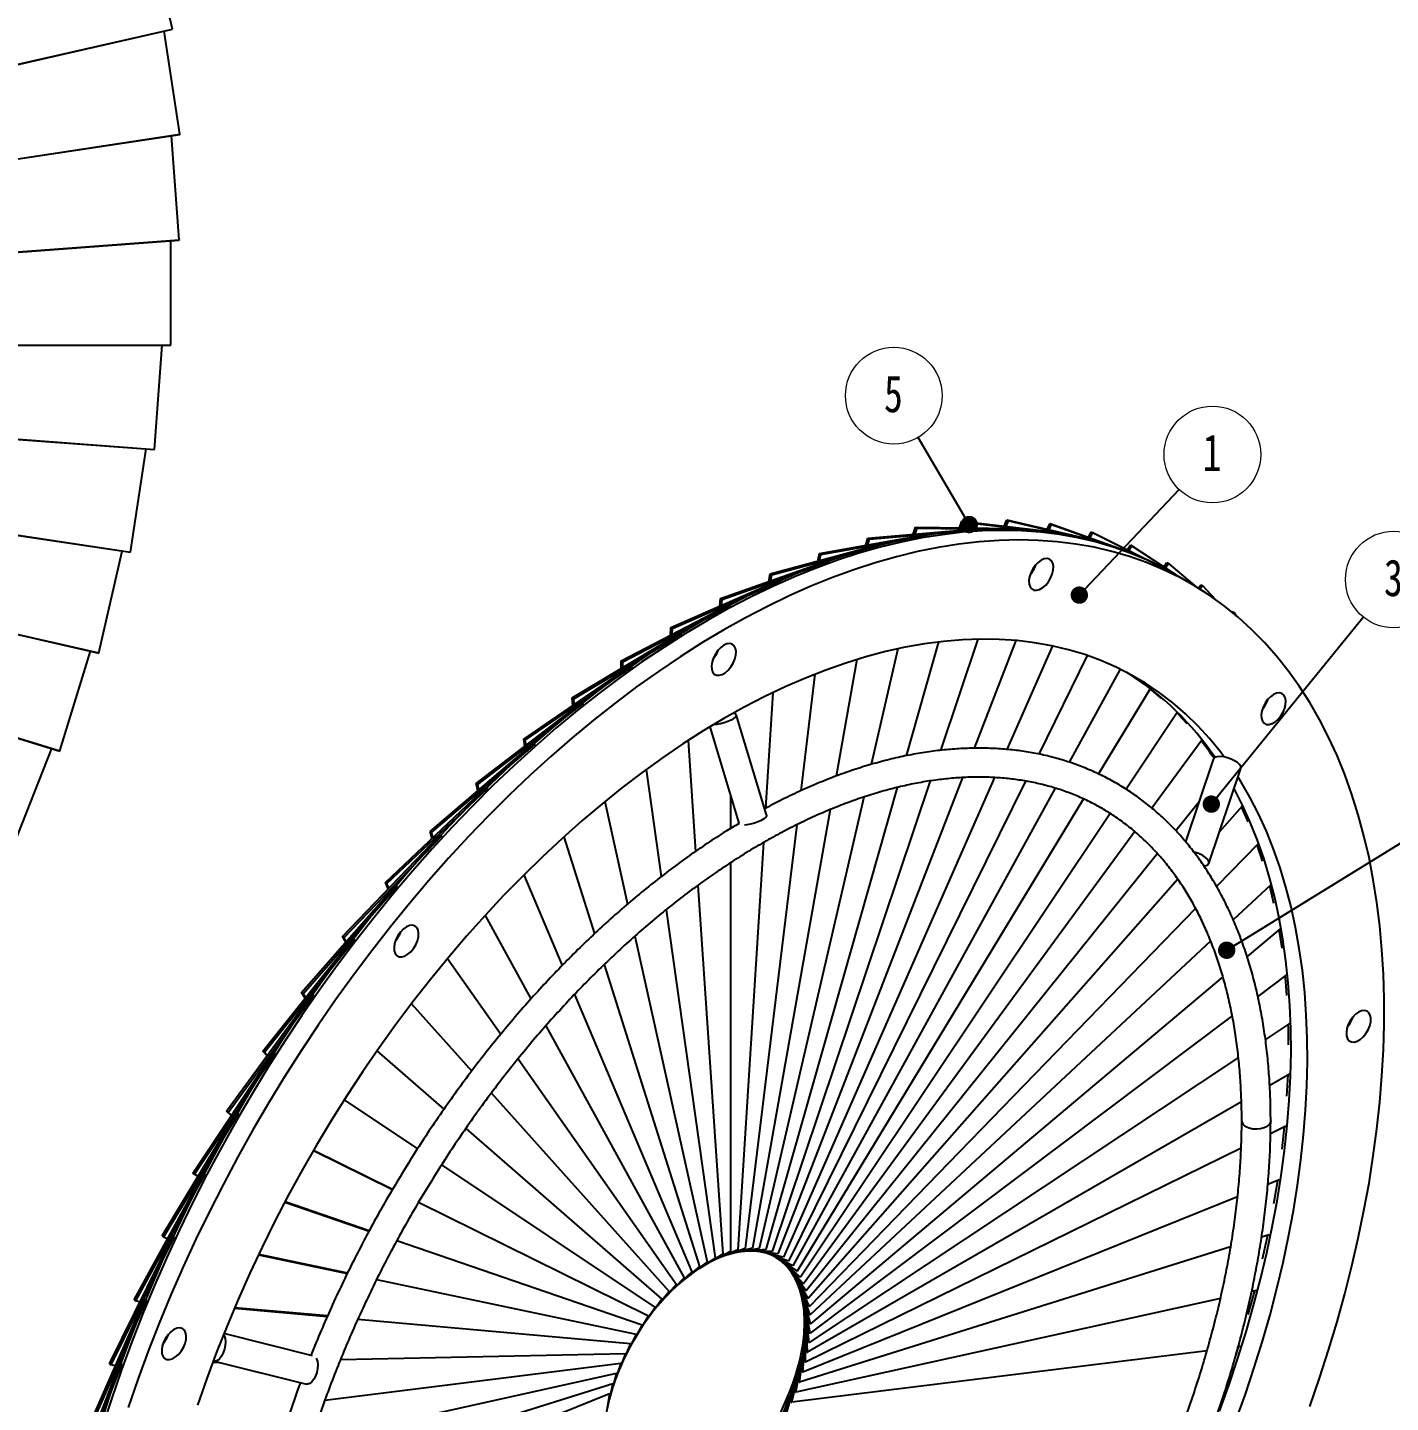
# Paper-space layout 'Sheet10' of a CAD drawing. Header units: millimetres. Extents: x 2 to 418, y 2 to 295.
# Drawn here: x 182.9 to 261.4, y 71.6 to 150.7 of the extents above; entities that cross this region are included whole.
import ezdxf

# ---------------------------------------------------------------- set-up
doc = ezdxf.new("R2010")
doc.units = ezdxf.units.MM
doc.styles.add('SLDTEXTSTYLE0', font='TXT', dxfattribs={"width": 0.75})
doc.dimstyles.new('SLDDIMSTYLE3', dxfattribs={"dimtxt": 0.18, "dimasz": 1, "dimexe": 0, "dimexo": 0.0625, "dimgap": 0, "dimtad": 0, "dimtih": 1, "dimtoh": 1, "dimdec": 0, "dimrnd": 1e-09, "dimzin": 0, "dimdsep": 46, "dimtxsty": 'Standard', "dimblk1": 'DOT', "dimblk2": 'DOT', "dimsah": 1, "dimcen": 0.09, "dimadec": 0, "dimazin": 0, "dimtfac": 1, "dimtdec": 0, "dimtofl": 0, "dimtmove": 0, "dimatfit": 3, "dimldrblk": 'DOT', "dimfxl": 1, "dimfrac": 2, "dimtolj": 1, "dimtzin": 0, "dimarcsym": 0})

# ---------------------------------------------------------------- blocks, each defined once
blk = doc.blocks.new('SW_NOTE_116')
at = {"color": 0, "linetype": 'Continuous', "lineweight": 0}
blk.add_circle((1.913, 2.02), 2.782, dxfattribs=at)
at = {"color": 0, "linetype": 'Continuous', "lineweight": 0, "insert": (1.891, 3.182), "char_height": 2.117, "attachment_point": 2, "style": 'SLDTEXTSTYLE0'}
blk.add_mtext('1', dxfattribs=at)
blk = doc.blocks.new('_DOT')
at = {"color": 0, "linetype": 'ByBlock', "lineweight": -2}
blk.add_line((-0.5, 0), (-1, 0), dxfattribs=at)
at = {"color": 0, "linetype": 'ByBlock', "const_width": 0.5}
blk.add_lwpolyline([(-0.25, 0, 1), (0.25, 0, 1)], format="xyb", close=True, dxfattribs=at)
blk = doc.blocks.new('SW_NOTE_117')
at = {"color": 0, "linetype": 'Continuous', "lineweight": 0}
blk.add_circle((-1.406, 2.4), 2.782, dxfattribs=at)
at = {"color": 0, "linetype": 'Continuous', "lineweight": 0, "insert": (-1.427, 3.562), "char_height": 2.117, "attachment_point": 2, "style": 'SLDTEXTSTYLE0'}
blk.add_mtext('5', dxfattribs=at)
blk = doc.blocks.new('SW_NOTE_119')
at = {"color": 0, "linetype": 'Continuous', "lineweight": 0}
blk.add_circle((1.755, 2.159), 2.782, dxfattribs=at)
at = {"color": 0, "linetype": 'Continuous', "lineweight": 0, "insert": (1.733, 3.32), "char_height": 2.117, "attachment_point": 2, "style": 'SLDTEXTSTYLE0'}
blk.add_mtext('3', dxfattribs=at)

psp = doc.layouts.new('Sheet10')

# ---------------------------------------------------------------- linework, layer by layer
at = {"color": 7, "linetype": 'Continuous', "lineweight": 25}
for p, q in [((191.280052, 150.580204), (189.943857, 156.434479)), ((124.741211, 135.3932), (191.280052, 150.580204)), ((162.186484, 143.929074), (191.282381, 150.569999)), ((191.702232, 144.523798), (190.807262, 150.461557)), ((191.280052, 150.580204), (191.282381, 150.569999)), ((124.214523, 134.351697), (191.702232, 144.523798)), ((162.192977, 140.065423), (191.703792, 144.513448)), ((191.670638, 138.452778), (191.221898, 144.440814)), ((191.702232, 144.523798), (191.703792, 144.513448)), ((123.611477, 133.352466), (191.670638, 138.452778)), ((161.910722, 136.212091), (191.67142, 138.44234)), ((191.670638, 138.452778), (191.67142, 138.44234)), ((191.185445, 132.401094), (191.185445, 138.405921)), ((122.935445, 132.401094), (191.185445, 132.401094)), ((161.32691, 132.390627), (191.185445, 132.390627)), ((190.249043, 126.400921), (190.698034, 132.390627)), ((191.185445, 132.401094), (191.185445, 132.390627)), ((122.189989, 131.502659), (190.249043, 126.400921)), ((121.379696, 130.662687), (188.867192, 120.489172)), ((120.508897, 129.885617), (187.047421, 114.697219)), ((119.582463, 129.175794), (184.799906, 109.057453)), ((160.48761, 128.621355), (190.24826, 126.390483)), ((188.867192, 120.489172), (189.762286, 126.426912)), ((190.249043, 126.400921), (190.24826, 126.390483)), ((159.35491, 124.927465), (188.865631, 120.478822)), ((233.911495, 121.522073), (234.04517, 121.919793)), ((234.022743, 121.53172), (234.134876, 121.865347)), ((234.04517, 121.919793), (234.134876, 121.865347)), ((234.04517, 121.919793), (239.655341, 121.8542)), ((234.134876, 121.865347), (239.745047, 121.799753)), ((236.567561, 121.890302), (236.714702, 122.269556)), ((236.677878, 121.889012), (236.804581, 122.215586)), ((236.714702, 122.269556), (236.804581, 122.215586)), ((236.714702, 122.269556), (242.119256, 121.635988)), ((236.804581, 122.215586), (242.209135, 121.582018)), ((239.141846, 121.985026), (239.299674, 122.343466)), ((239.249899, 121.972359), (239.389749, 122.28997)), ((239.299674, 122.343466), (239.389749, 122.28997)), ((239.299674, 122.343466), (244.470112, 121.144471)), ((239.389749, 122.28997), (244.560187, 121.090975)), ((239.655341, 121.8542), (239.745047, 121.799753)), ((239.745047, 121.799753), (239.733907, 121.76661)), ((241.619888, 121.805422), (241.78563, 122.141111)), ((241.724397, 121.781187), (241.875924, 122.088083)), ((241.78563, 122.141111), (241.875924, 122.088083)), ((241.78563, 122.141111), (246.694761, 120.382398)), ((241.875924, 122.088083), (246.785055, 120.329371)), ((157.949333, 121.328549), (187.045091, 114.687014)), ((228.512529, 120.402066), (234.444001, 121.467363)), ((228.601966, 120.346671), (234.533437, 121.411968)), ((231.188538, 120.882679), (231.306006, 121.296134)), ((231.299355, 120.902582), (231.395564, 121.241212)), ((231.306006, 121.296134), (237.092144, 121.797887)), ((231.306006, 121.296134), (231.395564, 121.241212)), ((231.395564, 121.241212), (237.181702, 121.742964)), ((234.444001, 121.467363), (234.533437, 121.411968)), ((234.533437, 121.411968), (234.52587, 121.379268)), ((237.092144, 121.797887), (237.181702, 121.742964)), ((237.181702, 121.742964), (237.172323, 121.70995)), ((242.119256, 121.635988), (242.209135, 121.582018)), ((242.209135, 121.582018), (242.196298, 121.54893)), ((243.987732, 121.3522), (244.158666, 121.663621)), ((244.0875, 121.316458), (244.249201, 121.611055)), ((244.158666, 121.663621), (244.249201, 121.611055)), ((244.158666, 121.663621), (248.780761, 119.35403)), ((244.249201, 121.611055), (248.871296, 119.301465)), ((244.470112, 121.144471), (244.560187, 121.090975)), ((244.560187, 121.090975), (244.545724, 121.058129)), ((187.047421, 114.697219), (188.383739, 120.551466)), ((188.867192, 120.489172), (188.865631, 120.478822)), ((225.680361, 119.242589), (231.72572, 120.864477)), ((225.769702, 119.186727), (231.815061, 120.808615)), ((228.413921, 119.975966), (228.512529, 120.402066)), ((228.512529, 120.402066), (228.601966, 120.346671)), ((228.522946, 120.005216), (228.601966, 120.346671)), ((231.72572, 120.864477), (231.815061, 120.808615)), ((231.815061, 120.808615), (231.809348, 120.776412)), ((246.232013, 120.627601), (246.405513, 120.913667)), ((246.325947, 120.580663), (246.496308, 120.861553)), ((246.405513, 120.913667), (246.496308, 120.861553)), ((246.496308, 120.861553), (248.768465, 119.360175)), ((246.694761, 120.382398), (246.785055, 120.329371)), ((246.785055, 120.329371), (246.769047, 120.296949)), ((222.825341, 117.824187), (228.952504, 119.9926)), ((222.914613, 117.767867), (229.041776, 119.93628)), ((228.952504, 119.9926), (229.041776, 119.93628)), ((229.041776, 119.93628), (229.03795, 119.904754)), ((240.944073, 119.697526), (240.969867, 119.769016)), ((248.343681, 119.64086), (248.513604, 119.895443)), ((248.430816, 119.583284), (248.604679, 119.843769)), ((248.513604, 119.895443), (248.604679, 119.843769)), ((248.604679, 119.843769), (250.212171, 118.48072)), ((219.963435, 116.154793), (226.139861, 118.856609)), ((220.052666, 116.098026), (226.229092, 118.799842)), ((225.603133, 118.807253), (225.680361, 119.242589)), ((225.680361, 119.242589), (225.769702, 119.186727)), ((225.709033, 118.844731), (225.769702, 119.186727)), ((226.139861, 118.856609), (226.229092, 118.799842)), ((226.229092, 118.799842), (226.227174, 118.769169)), ((248.780761, 119.35403), (248.871296, 119.301465)), ((248.871296, 119.301465), (248.853833, 119.26965)), ((248.937592, 119.221307), (248.853837, 119.269658)), ((248.867575, 119.294686), (249.262361, 119.033822)), ((249.880401, 118.677035), (248.937592, 119.221307)), ((156.278741, 117.844736), (184.796821, 109.04745)), ((250.323252, 118.412816), (250.471152, 118.614643)), ((250.411888, 118.357832), (250.562524, 118.563394)), ((250.471152, 118.614643), (250.562524, 118.563394)), ((250.562524, 118.563394), (251.322145, 117.750229)), ((217.110647, 114.243743), (223.303521, 117.462857)), ((217.199865, 114.186542), (223.392738, 117.405656)), ((222.771832, 117.383299), (222.825341, 117.824187)), ((222.825341, 117.824187), (222.914613, 117.767867)), ((222.873328, 117.427697), (222.914613, 117.767867)), ((223.303521, 117.462857), (223.392738, 117.405656)), ((223.392738, 117.405656), (223.392739, 117.376007)), ((252.24334, 117.048739), (252.267207, 117.078431)), ((252.267207, 117.078431), (252.358892, 117.027588)), ((252.323329, 116.983347), (252.358892, 117.027588)), ((252.358892, 117.027588), (252.50384, 116.832991)), ((214.282932, 112.101723), (220.459345, 115.819137)), ((214.372164, 112.044104), (220.548576, 115.761518)), ((219.935759, 115.712262), (219.963435, 116.154793)), ((219.963435, 116.154793), (220.052666, 116.098026)), ((220.031658, 115.762112), (220.052666, 116.098026)), ((220.459345, 115.819137), (220.548576, 115.761518)), ((220.548576, 115.761518), (220.550495, 115.73306)), ((237.622753, 115.485329), (235.472594, 109.087997)), ((184.799906, 109.057453), (186.569974, 114.795467)), ((187.047421, 114.697219), (187.045091, 114.687014)), ((233.033908, 114.93226), (231.49458, 108.28058)), ((235.358303, 115.325104), (233.497535, 108.775717)), ((239.814525, 115.409966), (237.409806, 109.211859)), ((241.92103, 115.097243), (239.298993, 109.142392)), ((211.496104, 109.740713), (217.623239, 113.934642)), ((217.110653, 113.803651), (217.110647, 114.243743)), ((217.110647, 114.243743), (217.199865, 114.186542)), ((217.199869, 113.857347), (217.199865, 114.186542)), ((217.623239, 113.934642), (217.712512, 113.876623)), ((230.662375, 114.310901), (229.473139, 107.607157)), ((243.929903, 114.546638), (241.129784, 108.875365)), ((211.585376, 109.682694), (217.712512, 113.876623)), ((217.712512, 113.876623), (217.716339, 113.849515)), ((228.256523, 113.466201), (227.442878, 106.762183)), ((245.829079, 113.758935), (242.891607, 108.407239)), ((246.544365, 113.347721), (246.207353, 113.56647)), ((225.829119, 112.404339), (225.413206, 105.753964)), ((247.546338, 112.636454), (244.572558, 107.733313)), ((208.765746, 107.173916), (214.811064, 111.81991)), ((208.855087, 107.115518), (214.900405, 111.761512)), ((214.312163, 111.668262), (214.282932, 112.101723)), ((214.282932, 112.101723), (214.372164, 112.044104)), ((214.393743, 111.724102), (214.372164, 112.044104)), ((214.811064, 111.81991), (214.900405, 111.761512)), ((214.900405, 111.761512), (214.906119, 111.735906)), ((225.464255, 105.373359), (223.723065, 111.14307)), ((249.104167, 111.260547), (246.161327, 106.851536)), ((222.196438, 110.43302), (223.868662, 104.891839)), ((182.137217, 103.601412), (184.331137, 109.191105)), ((206.107129, 104.415687), (212.038546, 109.486769)), ((206.196566, 104.356933), (212.127983, 109.428015)), ((211.555764, 109.318122), (211.496104, 109.740713)), ((211.496104, 109.740713), (211.585376, 109.682694)), ((211.62891, 109.374336), (211.585376, 109.682694)), ((212.038546, 109.486769), (212.127983, 109.428015)), ((212.127983, 109.428015), (212.135551, 109.404053)), ((220.960142, 109.658505), (221.39039, 103.278461)), ((250.510401, 109.669054), (247.647141, 105.76178)), ((184.799906, 109.057453), (184.796821, 109.04745)), ((251.179703, 108.570825), (249.584652, 103.825597)), ((218.54338, 107.991352), (219.413634, 101.827105)), ((250.927484, 102.58958), (252.759508, 108.039793)), ((203.535121, 101.48145), (209.321191, 106.948265)), ((203.624679, 101.422365), (209.41075, 106.889179)), ((208.856671, 106.766416), (208.765746, 107.173916)), ((208.765746, 107.173916), (208.855087, 107.115518)), ((208.920757, 106.821206), (208.855087, 107.115518)), ((209.321191, 106.948265), (209.41075, 106.889179)), ((209.41075, 106.889179), (209.42013, 106.866996)), ((232.978724, 106.949645), (225.427962, 80.373058)), ((234.880768, 107.327145), (225.786048, 80.267775)), ((236.753713, 107.520796), (226.122942, 80.12023)), ((238.585598, 107.522216), (226.436759, 79.931248)), ((240.363753, 107.323872), (226.725745, 79.701884)), ((242.074563, 106.91869), (226.988284, 79.433423)), ((216.154603, 106.140558), (217.470247, 100.244224)), ((223.392887, 106.468396), (223.392912, 104.590101)), ((231.058746, 106.397272), (225.050687, 80.435489)), ((243.702143, 106.298179), (227.222907, 79.127365)), ((250.360306, 106.133143), (249.018392, 104.463775)), ((229.131153, 105.679371), (224.656332, 80.454719)), ((245.234662, 105.463192), (227.428302, 78.785422)), ((252.837516, 105.876068), (251.536548, 104.401524)), ((206.229762, 104.027411), (206.107129, 104.415687)), ((206.107129, 104.415687), (206.196566, 104.356933)), ((223.871416, 104.88417), (223.868662, 104.891839)), ((227.205397, 104.80546), (224.247102, 80.430641)), ((246.658856, 104.413144), (227.603322, 78.409506)), ((201.064104, 98.387616), (206.674195, 104.218596)), ((201.15381, 98.328225), (206.763901, 104.159205)), ((206.284352, 104.078988), (206.196566, 104.356933)), ((206.674195, 104.218596), (206.763901, 104.159205)), ((206.763901, 104.159205), (206.775041, 104.138924)), ((213.805601, 104.116397), (215.567451, 98.538085)), ((225.289849, 103.7815), (223.825286, 80.363389)), ((253.745383, 103.695786), (251.370195, 101.248096)), ((247.962131, 103.149765), (227.746986, 78.001719)), ((223.392939, 102.618467), (223.393244, 80.25334)), ((198.707898, 95.151486), (204.11236, 101.313026)), ((198.797777, 95.091818), (204.202238, 101.253358)), ((203.689494, 101.116377), (203.535121, 101.48145)), ((203.535121, 101.48145), (203.624679, 101.422365)), ((203.734352, 101.163002), (203.624679, 101.422365)), ((204.11236, 101.313026), (204.202238, 101.253358)), ((204.202238, 101.253358), (204.215076, 101.235093)), ((211.507853, 101.92979), (213.712115, 96.716986)), ((221.521985, 101.327065), (222.95339, 80.101109)), ((249.132805, 101.677074), (227.858491, 77.564342)), ((254.475699, 101.342224), (252.327539, 99.336895)), ((219.68339, 99.916353), (222.508186, 79.907548)), ((250.160205, 100.00117), (227.937215, 77.099821)), ((209.272506, 99.59225), (211.910778, 94.789235)), ((196.47968, 91.791158), (201.650013, 98.247805)), ((196.569755, 91.731242), (201.740088, 98.187889)), ((201.249829, 98.049501), (201.064104, 98.387616)), ((201.064104, 98.387616), (201.15381, 98.328225)), ((201.28493, 98.089519), (201.15381, 98.328225)), ((201.650013, 98.247805), (201.740088, 98.187889)), ((201.740088, 98.187889), (201.754552, 98.171742)), ((217.882868, 98.394976), (222.06012, 79.673738)), ((251.027988, 98.12375), (227.982716, 76.610754)), ((255.02438, 98.828543), (253.122542, 97.229327)), ((207.110341, 97.115836), (210.171605, 92.760404)), ((216.125531, 96.771111), (221.611699, 79.400988)), ((251.732372, 96.060361), (227.99474, 76.099876)), ((255.388357, 96.1688), (253.739908, 94.930215)), ((194.39191, 88.325424), (199.300926, 95.040073)), ((194.482204, 88.265291), (199.39122, 94.979941)), ((198.924162, 94.843796), (198.707898, 95.151486)), ((198.707898, 95.151486), (198.797777, 95.091818)), ((198.949693, 94.875679), (198.797777, 95.091818)), ((199.300926, 95.040073), (199.39122, 94.979941)), ((199.39122, 94.979941), (199.407228, 94.966003)), ((214.418082, 95.047462), (221.16543, 79.090822)), ((205.031753, 94.513111), (208.499979, 90.641223)), ((252.267055, 93.823566), (227.97322, 75.570043)), ((255.565595, 93.377871), (254.176488, 92.455714)), ((212.764573, 93.234889), (220.72381, 78.744975)), ((196.725248, 91.517009), (196.47968, 91.791158)), ((196.47968, 91.791158), (196.569755, 91.731242)), ((203.046729, 91.797091), (206.901052, 88.441135)), ((192.456265, 84.773665), (197.078234, 91.707771)), ((192.546799, 84.713348), (197.168769, 91.647455)), ((196.741608, 91.539387), (196.569755, 91.731242)), ((197.078234, 91.707771), (197.168769, 91.647455)), ((197.168769, 91.647455), (197.186232, 91.635803)), ((211.168184, 91.342515), (220.289307, 78.365382)), ((252.625776, 91.426274), (227.918277, 75.024219)), ((255.555073, 90.470534), (254.424668, 89.817965)), ((209.632524, 89.376862), (219.864351, 77.954165)), ((201.164825, 88.981215), (205.380354, 86.168538)), ((252.796297, 88.877926), (227.830187, 74.465298)), ((190.683568, 81.155744), (194.994368, 88.269534)), ((190.774364, 81.095277), (195.085164, 88.209067)), ((194.665138, 88.087525), (194.39191, 88.325424)), ((194.39191, 88.325424), (194.482204, 88.265291)), ((194.672935, 88.099222), (194.482204, 88.265291)), ((194.994368, 88.269534), (195.085164, 88.209067)), ((194.994368, 88.269534), (195.035055, 88.249429)), ((195.085164, 88.209067), (195.103985, 88.199766)), ((208.163947, 87.341533), (219.451319, 77.513624)), ((255.356856, 87.464674), (254.472919, 87.030882)), ((199.395146, 86.079298), (203.943253, 83.83186)), ((199.402197, 86.091414), (203.950321, 83.843968)), ((252.78054, 86.200346), (227.709494, 73.896719)), ((189.083734, 77.491894), (193.060982, 84.744589)), ((189.17481, 77.431311), (193.152058, 84.684005)), ((192.755117, 84.574265), (192.456265, 84.773665)), ((192.456265, 84.773665), (192.546799, 84.713348)), ((192.755156, 84.574329), (192.546799, 84.713348)), ((193.060982, 84.744589), (193.152058, 84.684005)), ((193.060982, 84.744589), (193.10431, 84.729702)), ((193.152058, 84.684005), (193.172131, 84.677108)), ((206.766766, 85.243499), (219.052522, 77.046223)), ((254.972076, 84.376305), (254.317819, 84.112485)), ((197.746325, 83.105502), (202.594983, 81.439595)), ((197.759414, 83.130296), (202.608105, 81.464378)), ((205.441651, 83.091429), (218.670188, 76.554574)), ((252.576393, 83.41028), (227.556853, 73.321506)), ((187.66571, 73.802605), (191.288888, 81.152649)), ((187.757082, 73.74194), (191.38026, 81.091984)), ((190.683568, 81.155744), (190.774364, 81.095277)), ((190.998916, 80.984315), (190.774364, 81.095277)), ((191.288888, 81.152649), (191.38026, 81.091984)), ((191.288888, 81.152649), (191.334471, 81.143077)), ((191.38026, 81.091984), (191.401474, 81.087529)), ((204.192003, 80.890889), (218.306457, 76.041429)), ((254.402885, 81.222696), (253.953187, 81.081616)), ((196.226501, 80.074296), (201.340671, 79.000344)), ((196.244444, 80.112005), (201.358663, 79.038043)), ((222.508186, 79.907548), (221.192899, 79.007254)), ((222.95339, 80.101109), (221.607652, 79.291146)), ((223.393244, 80.25334), (222.022291, 79.540706)), ((223.825286, 80.363389), (222.434832, 79.755149)), ((224.247102, 80.430641), (222.843345, 79.933849)), ((224.656332, 80.454719), (223.245962, 80.076336)), ((225.050687, 80.435489), (223.640872, 80.182285)), ((225.427962, 80.373058), (224.026331, 80.251513)), ((225.786048, 80.267775), (224.400653, 80.283973)), ((226.122942, 80.12023), (224.762219, 80.279746)), ((226.436759, 79.931248), (225.109473, 80.239038)), ((226.725745, 79.701884), (225.440921, 80.162177)), ((226.988284, 79.433423), (225.755134, 80.049609)), ((226.265134, 79.752353), (226.001819, 79.926345)), ((227.222907, 79.127365), (226.050748, 79.901896)), ((252.17676, 80.524313), (227.373116, 72.742877)), ((221.16543, 79.090822), (219.968578, 77.960008)), ((221.611699, 79.400988), (220.371254, 78.340466)), ((222.06012, 79.673738), (220.780071, 78.689985)), ((226.537329, 79.515357), (226.23205, 79.774214)), ((227.428302, 78.785422), (226.336666, 79.711059)), ((226.783257, 79.240811), (226.486627, 79.558349)), ((227.603322, 78.409506), (226.608861, 79.474063)), ((227.001543, 78.930249), (226.718899, 79.309705)), ((227.746986, 78.001719), (226.854789, 79.199516)), ((227.200738, 79.140089), (227.222907, 79.127365)), ((203.025941, 78.646445), (217.963362, 75.509656)), ((220.289307, 78.365382), (219.190333, 77.11246)), ((220.72381, 78.744975), (219.574207, 77.550109)), ((227.190965, 78.585408), (226.927767, 79.029295)), ((227.858491, 77.564342), (227.073074, 78.888955)), ((227.350466, 78.208218), (227.112198, 78.71825)), ((227.937215, 77.099821), (227.262497, 78.544114)), ((227.479151, 77.800786), (227.271237, 78.377814)), ((227.406065, 78.798039), (227.428302, 78.785422)), ((227.581012, 78.422019), (227.603322, 78.409506)), ((186.437425, 70.108509), (189.687996, 77.513802)), ((189.687996, 77.513802), (189.77968, 77.453091)), ((189.687996, 77.513802), (189.735416, 77.509563)), ((219.451319, 77.513624), (218.462912, 76.16166)), ((219.864351, 77.954165), (218.819163, 76.648948)), ((251.589814, 77.565449), (227.159311, 72.164067)), ((227.576303, 77.365393), (227.404002, 78.00935)), ((227.982716, 76.610754), (227.421997, 78.166923)), ((227.641377, 76.904472), (227.509693, 77.614339)), ((227.99474, 76.099876), (227.550682, 77.759492)), ((227.724599, 78.014133), (227.746986, 78.001719)), ((227.836025, 77.576662), (227.858491, 77.564342)), ((253.652465, 78.021484), (253.385449, 77.962449)), ((186.52911, 70.047797), (189.77968, 77.453091)), ((189.083734, 77.491894), (189.17481, 77.431311)), ((189.413963, 77.349142), (189.17481, 77.431311)), ((189.77968, 77.453091), (189.801916, 77.451103)), ((194.843296, 77.000422), (200.188744, 76.522559)), ((194.864804, 77.051015), (200.211545, 76.573036)), ((219.052522, 77.046223), (218.123784, 75.652884)), ((227.674018, 76.420532), (227.587596, 77.194387)), ((227.674014, 75.916343), (227.637095, 76.751158)), ((227.97322, 75.570043), (227.647834, 77.324099)), ((227.918277, 75.024219), (227.712908, 76.863178)), ((227.914666, 77.112052), (227.937215, 77.099821)), ((201.946337, 76.365437), (217.642823, 74.96223)), ((218.306457, 76.041429), (217.50559, 74.58101)), ((218.670188, 76.554574), (217.803963, 75.125107)), ((218.28422, 76.056221), (218.306457, 76.041429)), ((218.648019, 76.569338), (218.670188, 76.554574)), ((227.641391, 75.3948), (227.657641, 76.286563)), ((227.830187, 74.465298), (227.745543, 76.379241)), ((227.960082, 76.622901), (227.982716, 76.610754)), ((227.972019, 76.111945), (227.99474, 76.099876)), ((199.343227, 74.268731), (194.240576, 75.540616)), ((217.963362, 75.509656), (217.23075, 74.023465)), ((217.941052, 75.524469), (217.963362, 75.509656)), ((227.479183, 74.31119), (227.610331, 75.30149)), ((227.556853, 73.321506), (227.712922, 75.353506)), ((227.576326, 74.85875), (227.648823, 75.802658)), ((227.709494, 73.896719), (227.745546, 75.875049)), ((227.950411, 75.582042), (227.97322, 75.570043)), ((200.95398, 74.054685), (217.346631, 74.402211)), ((217.346631, 74.402211), (216.7596, 72.880402)), ((217.642823, 74.96223), (216.98145, 73.455523)), ((217.324165, 74.417038), (217.346631, 74.402211)), ((217.620436, 74.977054), (217.642823, 74.96223)), ((250.81792, 74.553943), (226.916634, 71.588313)), ((227.350506, 73.755184), (227.541971, 74.785302)), ((227.373116, 72.742877), (227.647857, 74.817456)), ((227.807199, 74.477178), (227.830187, 74.465298)), ((227.895371, 75.036158), (227.918277, 75.024219)), ((252.488642, 74.318432), (252.635065, 74.779411)), ((252.725015, 74.790572), (252.60873, 74.776144)), ((185.405749, 66.430263), (188.267258, 73.848397)), ((185.49776, 66.369541), (188.359269, 73.787675)), ((187.66571, 73.802605), (187.757082, 73.74194)), ((188.009098, 73.689018), (187.757082, 73.74194)), ((188.267258, 73.848397), (188.316075, 73.849432)), ((188.267258, 73.848397), (188.359269, 73.787675)), ((188.359269, 73.787675), (188.382402, 73.788166)), ((193.603793, 73.89886), (193.910009, 73.905352)), ((193.627497, 73.962035), (193.678293, 73.963112)), ((193.679381, 73.962838), (198.993786, 72.638171)), ((200.052978, 71.720253), (217.076443, 73.832733)), ((217.076443, 73.832733), (216.566989, 72.301472)), ((217.053894, 73.847553), (217.076443, 73.832733)), ((226.916634, 71.588313), (227.422037, 73.713889)), ((227.0016, 72.630296), (227.315522, 73.71748)), ((227.159311, 72.164067), (227.550714, 74.269896)), ((227.191014, 73.193839), (227.443678, 74.256466)), ((227.686416, 73.908551), (227.709494, 73.896719)), ((199.251161, 69.369376), (216.83377, 73.256978)), ((216.83377, 73.256978), (216.405263, 71.722235)), ((216.811136, 73.271784), (216.83377, 73.256978)), ((226.646442, 71.018835), (227.262546, 73.152545)), ((226.783322, 72.067707), (227.157718, 73.170968)), ((227.533684, 73.333298), (227.556853, 73.321506)), ((197.961887, 64.649792), (216.436237, 72.099539)), ((198.554013, 67.010259), (216.619969, 72.678168)), ((216.436237, 72.099539), (216.180212, 70.577358)), ((216.619969, 72.678168), (216.275906, 71.146299)), ((216.413428, 72.11429), (216.436237, 72.099539)), ((216.597249, 72.69295), (216.619969, 72.678168)), ((226.029704, 69.911394), (226.854854, 72.026412)), ((226.265214, 70.957948), (226.754802, 72.066455)), ((226.350247, 70.458819), (227.073131, 72.589002)), ((226.537402, 71.509216), (226.970634, 72.619674)), ((227.135967, 72.175804), (227.159311, 72.164067)), ((227.349859, 72.754637), (227.373116, 72.742877)), ((226.893205, 71.600035), (226.916634, 71.588313))]:
    psp.add_line(p, q, dxfattribs=at)
at = {"color": 7, "linetype": 'Continuous', "lineweight": 25, "flags": 128}
for points in [[(243.332898, 121.375576), (243.234446, 121.395989), (242.182286, 121.582386), (241.107973, 121.715389), (240.012682, 121.794852), (238.897611, 121.820688), (237.763978, 121.792869), (236.613024, 121.711426), (235.446007, 121.576447), (234.264204, 121.38808), (233.068905, 121.146531), (231.86142, 120.852065), (230.643067, 120.505002), (229.415179, 120.105724), (228.179099, 119.654665), (226.936179, 119.15232), (225.687777, 118.599238), (224.435259, 117.996024), (223.179993, 117.343337), (221.923354, 116.64189)], [(248.937592, 119.221307), (248.265023, 119.59061), (247.340358, 120.039763), (246.388053, 120.437119), (245.409152, 120.782244), (244.404724, 121.074761), (243.375867, 121.314348), (242.323707, 121.500746), (241.249394, 121.633748), (240.154103, 121.713211), (239.039032, 121.739047), (237.9054, 121.711229), (236.754446, 121.629785), (235.587429, 121.494806), (234.405625, 121.306439), (233.210327, 121.064891), (232.002841, 120.770424), (230.784488, 120.423362), (229.556601, 120.024083), (228.320521, 119.573024), (227.0776, 119.07068), (225.829198, 118.517597), (224.57668, 117.914383), (223.321415, 117.261696), (222.064776, 116.56025)], [(248.937592, 119.221307), (248.265023, 119.59061), (247.340358, 120.039763), (246.388053, 120.437119), (245.409152, 120.782244), (244.404724, 121.074761), (243.375867, 121.314348), (242.323707, 121.500746), (241.249394, 121.633748), (240.154103, 121.713211), (239.039032, 121.739047), (237.9054, 121.711229), (236.754446, 121.629785), (235.587429, 121.494806), (234.405625, 121.306439), (233.210327, 121.064891), (232.002841, 120.770424), (230.784488, 120.423362), (229.556601, 120.024083), (228.320521, 119.573024), (227.0776, 119.07068), (225.829198, 118.517597), (224.57668, 117.914383), (223.321415, 117.261696), (222.064776, 116.56025)], [(256.728253, 71.345602), (257.289556, 72.968173), (257.813372, 74.589824), (258.299128, 76.208782), (258.746294, 77.823276), (259.15438, 79.431541), (259.52294, 81.031819), (259.85157, 82.62236), (260.139913, 84.201423), (260.387652, 85.767284), (260.594516, 87.318229), (260.76028, 88.852562), (260.884761, 90.368607), (260.967824, 91.864704), (261.009379, 93.339218), (261.009379, 94.790537), (260.967824, 96.217074), (260.884761, 97.617268), (260.76028, 98.989589), (260.594516, 100.332536), (260.387652, 101.64464), (260.139913, 102.924468), (259.85157, 104.170618), (259.52294, 105.38173), (259.15438, 106.556477), (258.746294, 107.693577), (258.299128, 108.791785), (257.813372, 109.8499), (257.289556, 110.866766), (256.728253, 111.84127), (256.130077, 112.772348), (255.495682, 113.65898), (254.825762, 114.500197), (254.121049, 115.29508), (253.382315, 116.042759), (252.610365, 116.742416), (251.806046, 117.393288), (250.970236, 117.994661), (250.103849, 118.545878), (249.207833, 119.046337), (248.283167, 119.495491), (247.330862, 119.892847), (246.351961, 120.237972), (245.347533, 120.530489), (244.318676, 120.770076), (243.266516, 120.956474), (242.192203, 121.089476), (241.096912, 121.168939), (239.981841, 121.194775), (238.848209, 121.166956), (237.697255, 121.085513), (236.530238, 120.950534), (235.348434, 120.762167), (234.153136, 120.520619), (232.94565, 120.226152), (231.727297, 119.87909), (230.49941, 119.479811), (229.26333, 119.028752), (228.020409, 118.526407), (226.772007, 117.973325), (225.519489, 117.370111), (224.264224, 116.717424), (223.007585, 116.015977)], [(245.619791, 120.74683), (245.26773, 120.863885), (244.554377, 121.077781)], [(247.774165, 119.849684), (247.198936, 120.121404), (246.773823, 120.306624)], [(241.27451, 120.024551), (241.09866, 119.897381), (240.933859, 119.726896), (240.790462, 119.523807), (240.67748, 119.300876), (240.602011, 119.07211), (240.568798, 118.851882), (240.579928, 118.654032), (240.634701, 118.490989), (240.729675, 118.373), (240.858883, 118.307478), (241.014207, 118.298539), (241.185886, 118.346746), (241.363134, 118.449069), (241.534813, 118.599079), (241.690137, 118.787351), (241.819345, 119.002054), (241.914319, 119.229698), (241.969092, 119.455979), (241.980221, 119.666679), (241.947008, 119.84856), (241.87154, 119.990192), (241.758558, 120.082677), (241.615161, 120.120204), (241.45036, 120.100414), (241.27451, 120.024551)], [(221.923354, 116.64189), (220.666715, 115.892452), (219.41145, 115.095841), (218.158932, 114.252929), (216.91053, 113.364637), (215.667609, 112.431936), (214.43153, 111.455847), (213.203642, 110.437437), (211.985289, 109.377819), (210.777803, 108.278152), (209.582505, 107.139639), (208.400701, 105.963524), (207.233684, 104.751094), (206.082731, 103.503674), (204.949098, 102.222629), (203.834027, 100.909359), (202.738736, 99.5653), (201.664423, 98.191922), (200.612263, 96.790727), (199.583406, 95.363247), (198.578978, 93.911042), (197.600077, 92.435702), (196.647772, 90.938838), (195.723107, 89.422088), (194.82709, 87.887111), (193.960703, 86.335584), (193.124893, 84.769205), (192.320574, 83.189686), (191.548625, 81.598755), (190.80989, 79.998151), (190.105177, 78.389624), (189.435257, 76.774933), (188.800862, 75.155845), (188.202686, 73.534128), (187.641383, 71.911557), (187.117567, 70.289906)], [(222.064776, 116.56025), (220.808137, 115.810811), (219.552872, 115.0142), (218.300353, 114.171288), (217.051951, 113.282996), (215.809031, 112.350295), (214.572951, 111.374206), (213.345063, 110.355796), (212.12671, 109.296178), (210.919225, 108.196511), (209.723926, 107.057998), (208.542123, 105.881883), (207.375106, 104.669453), (206.224152, 103.422034), (205.090519, 102.140988), (203.975448, 100.827718), (202.880157, 99.483659), (201.805844, 98.110281), (200.753684, 96.709086), (199.724828, 95.281606), (198.7204, 93.829401), (197.741498, 92.354061), (196.789194, 90.857197), (195.864528, 89.340447), (194.968512, 87.80547), (194.102125, 86.253943), (193.266315, 84.687564), (192.461995, 83.108046), (191.690046, 81.517114), (190.951311, 79.91651), (190.246598, 78.307983), (189.576678, 76.693293), (188.942283, 75.074204), (188.344107, 73.452487), (187.782805, 71.829917), (187.258989, 70.208266)], [(222.064776, 116.56025), (220.808137, 115.810811), (219.552872, 115.0142), (218.300353, 114.171288), (217.051951, 113.282996), (215.809031, 112.350295), (214.572951, 111.374206), (213.345063, 110.355796), (212.12671, 109.296178), (210.919225, 108.196511), (209.723926, 107.057998), (208.542123, 105.881883), (207.375106, 104.669453), (206.224152, 103.422034), (205.090519, 102.140988), (203.975448, 100.827718), (202.880157, 99.483659), (201.805844, 98.110281), (200.753684, 96.709086), (199.724828, 95.281606), (198.7204, 93.829401), (197.741498, 92.354061), (196.789194, 90.857197), (195.864528, 89.340447), (194.968512, 87.80547), (194.102125, 86.253943), (193.266315, 84.687564), (192.461995, 83.108046), (191.690046, 81.517114), (190.951311, 79.91651), (190.246598, 78.307983), (189.576678, 76.693293), (188.942283, 75.074204), (188.344107, 73.452487), (187.782805, 71.829917), (187.258989, 70.208266)], [(223.007585, 116.015977), (221.750946, 115.266539), (220.495681, 114.469928), (219.243162, 113.627016), (217.99476, 112.738724), (216.75184, 111.806023), (215.51576, 110.829934), (214.287872, 109.811524), (213.069519, 108.751906), (211.862034, 107.652239), (210.666735, 106.513726), (209.484932, 105.337611), (208.317915, 104.125181), (207.166961, 102.877762), (206.033329, 101.596716), (204.918257, 100.283446), (203.822966, 98.939387), (202.748653, 97.566009), (201.696493, 96.164814), (200.667637, 94.737334), (199.663209, 93.285129), (198.684307, 91.809789), (197.732003, 90.312925), (196.807337, 88.796175), (195.911321, 87.261198), (195.044934, 85.709671), (194.209124, 84.143292), (193.404804, 82.563774), (192.632855, 80.972842), (191.89412, 79.372238), (191.189407, 77.763711), (190.519487, 76.14902), (189.885092, 74.529932), (189.286916, 72.908215), (188.725614, 71.285644)], [(251.810414, 108.706183), (251.591662, 108.995088), (250.955082, 109.773442), (250.284072, 110.505416), (249.579457, 111.190108), (248.842106, 111.826674), (248.072927, 112.414331), (247.272867, 112.952353), (246.442913, 113.440079), (245.584086, 113.876907), (244.697445, 114.262299), (243.784083, 114.595781), (242.845124, 114.876941), (241.881725, 115.105433), (240.895073, 115.280976), (239.886384, 115.403354), (238.856901, 115.472415), (237.807891, 115.488074), (236.740647, 115.450313), (235.656484, 115.359178), (234.556738, 115.21478), (233.442763, 115.017299), (232.315932, 114.766976), (231.177633, 114.464122), (230.029269, 114.109108), (228.872255, 113.702372), (227.708014, 113.244416), (226.537983, 112.735803), (225.363603, 112.17716), (224.18632, 111.569175), (223.007585, 110.912597)], [(223.007585, 115.131392), (222.831734, 115.004222), (222.666933, 114.833737), (222.523537, 114.630648), (222.410555, 114.407717), (222.335086, 114.178951), (222.301873, 113.958723), (222.313003, 113.760873), (222.367775, 113.597831), (222.46275, 113.479841), (222.591958, 113.414319), (222.747281, 113.40538), (222.918961, 113.453587), (223.096209, 113.55591), (223.267888, 113.70592), (223.423212, 113.894192), (223.55242, 114.108895), (223.647394, 114.336539), (223.702167, 114.56282), (223.713296, 114.77352), (223.680083, 114.955401), (223.604615, 115.097033), (223.491633, 115.189518), (223.348236, 115.227045), (223.183435, 115.207255), (223.007585, 115.131392)], [(248.182784, 112.095116), (247.757876, 112.452587), (247.540223, 112.626371)], [(254.646827, 112.302367), (254.470977, 112.175197), (254.306176, 112.004712), (254.162779, 111.801623), (254.049797, 111.578692), (253.974329, 111.349926), (253.941116, 111.129698), (253.952245, 110.931848), (254.007018, 110.768805), (254.101992, 110.650816), (254.2312, 110.585294), (254.386524, 110.576355), (254.558203, 110.624562), (254.735451, 110.726885), (254.907131, 110.876895), (255.062454, 111.065167), (255.191662, 111.27987), (255.286637, 111.507514), (255.341409, 111.733795), (255.352539, 111.944495), (255.319326, 112.126376), (255.243857, 112.268008), (255.130875, 112.360493), (254.987479, 112.39802), (254.822678, 112.37823), (254.646827, 112.302367)], [(223.007585, 110.912597), (221.82885, 110.208236), (220.651567, 109.456959), (219.477186, 108.659691), (218.307155, 107.817415), (217.142915, 106.931169), (215.9859, 106.002044), (214.837536, 105.031184), (213.699237, 104.019787), (212.572406, 102.969098), (211.458432, 101.880412), (210.358685, 100.755069), (209.274523, 99.594457), (208.207279, 98.400005), (207.158269, 97.173184), (206.128785, 95.915507), (205.120096, 94.628522), (204.133445, 93.313815), (203.170046, 91.973006), (202.231087, 90.607747), (201.317724, 89.219719), (200.431083, 87.810633), (199.572257, 86.382225), (198.742302, 84.936255), (197.942243, 83.474503), (197.173064, 81.998771), (196.435712, 80.510877), (195.731097, 79.012654), (195.060087, 77.505948), (194.423508, 75.992615), (193.822144, 74.474519), (193.256737, 72.953531), (192.727982, 71.431525)], [(223.574485, 111.234337), (223.639144, 111.216688), (223.710819, 111.167579), (223.724233, 111.098797), (223.678391, 111.015442), (223.576694, 110.923696), (223.426684, 110.830365), (223.239486, 110.742369), (223.028984, 110.666236), (222.81079, 110.607611), (222.601086, 110.570842), (222.415425, 110.558657), (222.405413, 110.558737)], [(249.67435, 110.622494), (249.199842, 111.131329), (249.09163, 111.241763)], [(252.759508, 108.039793), (252.763346, 108.053328), (252.755348, 108.154826), (252.689075, 108.267485), (252.569442, 108.38295), (252.405322, 108.492656), (252.208887, 108.588467), (251.994706, 108.663278), (251.778663, 108.71154), (251.576781, 108.729674), (251.404034, 108.716334), (251.273232, 108.67251), (251.194077, 108.601453), (251.179703, 108.570825)], [(251.537459, 71.08382), (252.084624, 72.605551), (252.594805, 74.127364), (253.067373, 75.647382), (253.501746, 77.163733), (253.897389, 78.67455), (254.253814, 80.177971), (254.570582, 81.672143), (254.847304, 83.155226), (255.083637, 84.625393), (255.279291, 86.080833), (255.434026, 87.519752), (255.547649, 88.940377), (255.620022, 90.340959), (255.651055, 91.719771), (255.640709, 93.075116), (255.588999, 94.405324), (255.495986, 95.708755), (255.361787, 96.983804), (255.186565, 98.228899), (254.970538, 99.442508), (254.713971, 100.623135), (254.417181, 101.769325), (254.080532, 102.879666), (253.70444, 103.952791), (253.289368, 104.987376), (252.835828, 105.982149), (252.371636, 106.885887)], [(251.537459, 71.08382), (252.084624, 72.605551), (252.594805, 74.127364), (253.067373, 75.647382), (253.501746, 77.163733), (253.897389, 78.67455), (254.253814, 80.177971), (254.570582, 81.672143), (254.847304, 83.155226), (255.083637, 84.625393), (255.279291, 86.080833), (255.434026, 87.519752), (255.547649, 88.940377), (255.620022, 90.340959), (255.651055, 91.719771), (255.640709, 93.075116), (255.588999, 94.405324), (255.495986, 95.708755), (255.361787, 96.983804), (255.186565, 98.228899), (254.970538, 99.442508), (254.713971, 100.623135), (254.417181, 101.769325), (254.080532, 102.879666), (253.70444, 103.952791), (253.289368, 104.987376), (252.835828, 105.982149), (252.371636, 106.885887)], [(252.480268, 70.539548), (253.027433, 72.061279), (253.537614, 73.583091), (254.010182, 75.10311), (254.444555, 76.619461), (254.840198, 78.130278), (255.196623, 79.633699), (255.513391, 81.127871), (255.790113, 82.610954), (256.026446, 84.081121), (256.2221, 85.536561), (256.376835, 86.975479), (256.490458, 88.396105), (256.562831, 89.796687), (256.593864, 91.175499), (256.583518, 92.530844), (256.531808, 93.861052), (256.438795, 95.164483), (256.304596, 96.439532), (256.129374, 97.684627), (255.913347, 98.898236), (255.65678, 100.078863), (255.35999, 101.225053), (255.023341, 102.335394), (254.647249, 103.408519), (254.232177, 104.443104), (253.778637, 105.437877), (253.287187, 106.39161), (252.758433, 107.303129), (252.598094, 107.559591)], [(225.464255, 105.373359), (225.465423, 105.329085), (225.419582, 105.24573), (225.317885, 105.153985), (225.167875, 105.060654), (224.980676, 104.972658), (224.770174, 104.896525), (224.55198, 104.8379), (224.342276, 104.801131), (224.197055, 104.789513)], [(253.188902, 104.972752), (253.147947, 105.069017), (252.802915, 105.836851)], [(254.018527, 102.713992), (253.939111, 102.961307), (253.703043, 103.652154)], [(250.637747, 102.434903), (250.774487, 102.462325), (250.880452, 102.520305), (250.931322, 102.603116), (250.923324, 102.704614), (250.857051, 102.817273), (250.737419, 102.932738), (250.573299, 103.042444), (250.376864, 103.138255), (250.162682, 103.213066), (250.058919, 103.239657)], [(254.668665, 100.287678), (254.57255, 100.704776), (254.425714, 101.295563)], [(204.74066, 98.934008), (204.564809, 98.806838), (204.400008, 98.636353), (204.256612, 98.433265), (204.14363, 98.210333), (204.068161, 97.981567), (204.034948, 97.761339), (204.046078, 97.563489), (204.10085, 97.400447), (204.195824, 97.282457), (204.325033, 97.216935), (204.480356, 97.207996), (204.652036, 97.256203), (204.829284, 97.358526), (205.000963, 97.508536), (205.156287, 97.696808), (205.285495, 97.911511), (205.380469, 98.139155), (205.435242, 98.365436), (205.446371, 98.576136), (205.413158, 98.758017), (205.33769, 98.899649), (205.224707, 98.992134), (205.081311, 99.029661), (204.91651, 99.009871), (204.74066, 98.934008)], [(255.135679, 97.707379), (255.045144, 98.31054), (254.967014, 98.780305)], [(255.416957, 94.987525), (255.354565, 95.790396), (255.324039, 96.120474)], [(259.541435, 94.033992), (259.365585, 93.906823), (259.200784, 93.736338), (259.057387, 93.533249), (258.944405, 93.310318), (258.868937, 93.081552), (258.835724, 92.861324), (258.846853, 92.663474), (258.901626, 92.500431), (258.9966, 92.382442), (259.125808, 92.31692), (259.281132, 92.307981), (259.452811, 92.356188), (259.630059, 92.458511), (259.801738, 92.608521), (259.957062, 92.796793), (260.08627, 93.011496), (260.181244, 93.23914), (260.236017, 93.465421), (260.247147, 93.676121), (260.213934, 93.858002), (260.138465, 93.999634), (260.025483, 94.092119), (259.882086, 94.129646), (259.717285, 94.109856), (259.541435, 94.033992)], [(255.510926, 92.142514), (255.499288, 93.156757), (255.494909, 93.330946)], [(255.417009, 89.189849), (255.4786, 90.4226), (255.478744, 90.42647)], [(255.135784, 86.145261), (255.13787, 86.162474), (255.275738, 87.424866)], [(254.668821, 83.025778), (254.705882, 83.236867), (254.887128, 84.342051)], [(254.018735, 79.848845), (254.112392, 80.259612), (254.315151, 81.195172)], [(253.189159, 76.632228), (253.360325, 77.245374), (253.563052, 78.001716)], [(191.368342, 75.772475), (191.192492, 75.645305), (191.027691, 75.47482), (190.884294, 75.271732), (190.771312, 75.0488), (190.695844, 74.820034), (190.662631, 74.599806), (190.67376, 74.401956), (190.728533, 74.238914), (190.823507, 74.120925), (190.952715, 74.055402), (191.108039, 74.046463), (191.279718, 74.09467), (191.456966, 74.196993), (191.628646, 74.347003), (191.783969, 74.535275), (191.913177, 74.749978), (192.008152, 74.977622), (192.062924, 75.203903), (192.074054, 75.414603), (192.040841, 75.596484), (191.965372, 75.738116), (191.85239, 75.830601), (191.708994, 75.868128), (191.544193, 75.848338), (191.368342, 75.772475)], [(194.218383, 75.485221), (194.257574, 75.422874), (194.311655, 75.26663), (194.333791, 75.07366), (194.322341, 74.858275), (194.278153, 74.636449), (194.204505, 74.424633), (194.10686, 74.238539), (193.992458, 74.091966), (193.869784, 73.995786), (193.747938, 73.957132), (193.635954, 73.978871), (193.634163, 73.979771)], [(199.552636, 74.13209), (199.571978, 74.098207), (199.626059, 73.941963), (199.648196, 73.748993), (199.636745, 73.533608), (199.592558, 73.311782), (199.51891, 73.099966), (199.421264, 72.913872), (199.306862, 72.767299), (199.184189, 72.671119), (199.062342, 72.632465), (198.993786, 72.638171)]]:
    psp.add_lwpolyline(points, dxfattribs=at)
at = {"color": 8, "linetype": 'Continuous', "lineweight": 25, "flags": 128}
psp.add_lwpolyline([(254.482212, 87.774481), (254.470095, 87.692992), (254.401441, 87.568118), (254.276973, 87.458568), (254.105922, 87.372466), (253.900974, 87.316199), (253.67733, 87.293938), (253.451575, 87.307336), (253.240453, 87.355399), (253.059623, 87.434561)], dxfattribs=at)
at = {"color": 7, "linetype": 'Continuous', "lineweight": 25}
for centre, radius, start, end in [((239.364602, 120.310576), 1.694155, 318.64795976, 341.35741677), ((239.364998, 120.310728), 1.693959, 318.63525965, 338.77734376), ((221.097677, 115.417417), 1.694155, 318.64795976, 341.35741677), ((221.1042, 115.413651), 1.686771, 318.59758615, 341.40779038), ((237.218566, 99.195274), 16.956899, 33.99040082, 57.69980813), ((252.736919, 112.588392), 1.694155, 318.64795976, 341.35741677), ((252.74323, 112.584749), 1.687012, 318.59923805, 341.40613848), ((235.560618, 98.077216), 18.885601, 33.98545716, 37.76187178), ((202.830752, 99.220033), 1.694155, 318.64795976, 341.35741677), ((202.837703, 99.21602), 1.686286, 318.59426208, 341.41111445), ((257.631527, 94.320018), 1.694155, 318.64795976, 341.35741677), ((257.638053, 94.316251), 1.686768, 318.59756675, 341.40780978), ((189.458434, 76.0585), 1.694155, 318.64795976, 341.35741677), ((189.466029, 76.054116), 1.685559, 318.58927107, 341.41610546)]:
    psp.add_arc(centre, radius, start, end, dxfattribs=at)
at = {"color": 8, "linetype": 'Continuous', "lineweight": 25}
psp.add_arc((253.228934, 87.813703), 0.415229, 185.39564477, 245.9361743, dxfattribs=at)
at = {"color": 7, "linetype": 'Continuous', "lineweight": 25}
for points, knots in [([(254.482212, 87.774731), (254.481152, 87.988706), (254.478083, 88.608577), (254.44399, 89.618046), (254.367483, 90.794401), (254.252522, 91.946006), (254.099832, 93.071678), (253.909364, 94.169841), (253.681344, 95.23906), (253.415998, 96.277887), (253.113631, 97.284909), (252.77461, 98.258736), (252.399374, 99.19801), (251.988436, 100.101416), (251.542382, 100.967685), (251.061873, 101.795609), (250.54764, 102.584048), (250.000478, 103.33194), (249.421235, 104.038312), (248.810798, 104.702283), (248.170084, 105.323064), (247.500021, 105.899957), (246.80154, 106.432345), (246.075561, 106.919682), (245.322997, 107.361479), (244.544783, 107.75727), (243.741857, 108.106632), (242.915165, 108.409174), (242.065631, 108.664547), (241.194198, 108.872421), (240.301848, 109.03249), (239.389613, 109.14448), (238.458583, 109.208159), (237.50991, 109.223349), (236.544802, 109.189938), (235.564522, 109.107889), (234.570378, 108.977246), (233.563712, 108.798139), (232.545891, 108.570783), (231.518296, 108.29547), (230.482316, 107.972607), (229.43934, 107.602545), (228.390755, 107.186196), (227.337927, 106.722713), (226.326564, 106.239295), (225.666144, 105.888695), (225.358089, 105.725157)], [0, 0, 0, 0, 0.01225154, 0.035491951, 0.058735924, 0.081980166, 0.105222633, 0.128461095, 0.151692861, 0.174914761, 0.198123137, 0.221313886, 0.244482532, 0.267624371, 0.290734666, 0.313808921, 0.336843205, 0.359834525, 0.382781198, 0.405683195, 0.428542398, 0.451362733, 0.474150141, 0.496912366, 0.519658581, 0.54239887, 0.565140591, 0.587893575, 0.610667332, 0.6334701, 0.656308429, 0.679186945, 0.702108263, 0.725073082, 0.748080397, 0.771127809, 0.794211877, 0.81732848, 0.840473148, 0.863641339, 0.886828661, 0.910031024, 0.933244741, 0.956466575, 0.979693753, 1, 1, 1, 1]), ([(252.815545, 87.774731), (252.81453, 87.56865), (252.811583, 86.970237), (252.778784, 85.962951), (252.705067, 84.747592), (252.594287, 83.513618), (252.447163, 82.263076), (252.26367, 80.997519), (252.044047, 79.718657), (251.788526, 78.428185), (251.49741, 77.127828), (251.171045, 75.81932), (250.809832, 74.504411), (250.41422, 73.184857), (249.984708, 71.862424), (249.521842, 70.538878), (249.026217, 69.21599), (248.498473, 67.895526), (247.939297, 66.57925), (247.349419, 65.26892), (246.729612, 63.966284), (246.080694, 62.673079), (245.40352, 61.39103), (244.698986, 60.121844), (243.968029, 58.867211), (243.211622, 57.628803), (242.430775, 56.408269), (241.626532, 55.207232), (240.799969, 54.027286), (239.952194, 52.869997), (239.084348, 51.736898), (238.197596, 50.629488), (237.293135, 49.549233), (236.372186, 48.497559), (235.435993, 47.475851), (234.485825, 46.485454), (233.52297, 45.527667), (232.548738, 44.603745), (231.564452, 43.714892), (230.571454, 42.862263), (229.571098, 42.046961), (228.564748, 41.270033), (227.553778, 40.532471), (226.539567, 39.835209), (225.523498, 39.179118), (224.506954, 38.565012), (223.491314, 37.993638), (222.477953, 37.46568), (221.468235, 36.981759), (220.463519, 36.542433), (219.465145, 36.148191), (218.474429, 35.799457), (217.492652, 35.496591), (216.521066, 35.239888), (215.560882, 35.02959), (214.61327, 34.865882), (213.679359, 34.748908), (212.76023, 34.678769), (211.856922, 34.655537), (210.970436, 34.679259), (210.101745, 34.749965), (209.251803, 34.867667), (208.421562, 35.032364), (207.611987, 35.244023), (206.824076, 35.502576), (206.058862, 35.807887), (205.317422, 36.159733), (204.600864, 36.55778), (203.910344, 37.001536), (203.247005, 37.490354), (202.61192, 38.023451), (202.006038, 38.599964), (201.430195, 39.218972), (200.885125, 39.879511), (200.37147, 40.5806), (199.889798, 41.321246), (199.440618, 42.100459), (199.024395, 42.91724), (198.641568, 43.770577), (198.292551, 44.659438), (197.977741, 45.582759), (197.697516, 46.539435), (197.452235, 47.528318), (197.242232, 48.54821), (197.067814, 49.597858), (196.929252, 50.675962), (196.826785, 51.781166), (196.760606, 52.912064), (196.730867, 54.067197), (196.737671, 55.245064), (196.781073, 56.444122), (196.861076, 57.662805), (196.977635, 58.899506), (197.130649, 60.152594), (197.31997, 61.420404), (197.545395, 62.701253), (197.80667, 63.993433), (198.103488, 65.295221), (198.435494, 66.604878), (198.802279, 67.920655), (199.203386, 69.240791), (199.638309, 70.563523), (200.106493, 71.887082), (200.607336, 73.209699), (201.14019, 74.529608), (201.704361, 75.845044), (202.299113, 77.154253), (202.923665, 78.455487), (203.577193, 79.747011), (204.258836, 81.027104), (204.967689, 82.29406), (205.702812, 83.546191), (206.463225, 84.781831), (207.247912, 85.999334), (208.055824, 87.197081), (208.885879, 88.373482), (209.736964, 89.526978), (210.607935, 90.65604), (211.49762, 91.759174), (212.40482, 92.834921), (213.328309, 93.881861), (214.26684, 94.898616), (215.219139, 95.883847), (216.183915, 96.836263), (217.159856, 97.754617), (218.145636, 98.637712), (219.139911, 99.484402), (220.141325, 100.293592), (221.148512, 101.064245), (222.160098, 101.795378), (223.174702, 102.486066), (224.19094, 103.135447), (225.207432, 103.74272), (226.222797, 104.307146), (227.235664, 104.828051), (228.244667, 105.304825), (229.248451, 105.736922), (230.24568, 106.123861), (231.235042, 106.465229), (232.215261, 106.760678), (233.185092, 107.009922), (234.143329, 107.212727), (235.088809, 107.368916), (236.020411, 107.478353), (236.937061, 107.540941), (237.837727, 107.556613), (238.721411, 107.525325), (239.587146, 107.44705), (240.43398, 107.321778), (241.260958, 107.149514), (242.067112, 106.930295), (242.851439, 106.664201), (243.612897, 106.351377), (244.350405, 105.992063), (245.062851, 105.586616), (245.749071, 105.135552), (246.407932, 104.639543), (247.038374, 104.099393), (247.639471, 103.515971), (248.210404, 102.890208), (248.750455, 102.22307), (249.258995, 101.515543), (249.735466, 100.768617), (250.179369, 99.983285), (250.590241, 99.160547), (250.967649, 98.301417), (251.311183, 97.406933), (251.620447, 96.478164), (251.895066, 95.516221), (252.134687, 94.522261), (252.338977, 93.49749), (252.507641, 92.44317), (252.640389, 91.3606), (252.737078, 90.251193), (252.796136, 89.136168), (252.814468, 88.305347), (252.815382, 87.855028), (252.815545, 87.774731)], [0, 0, 0, 0, 0.003009723, 0.008739539, 0.01447037, 0.020202022, 0.025934626, 0.031668265, 0.037402986, 0.043138805, 0.048875715, 0.054613688, 0.060352682, 0.066092642, 0.071833505, 0.0775752, 0.083317653, 0.089060784, 0.094804509, 0.100548745, 0.106293406, 0.112038404, 0.117783652, 0.123529062, 0.129274544, 0.135020004, 0.14076533, 0.146510431, 0.152255219, 0.157999605, 0.1637435, 0.169486815, 0.175229465, 0.180971362, 0.186712424, 0.192452569, 0.198191722, 0.203929812, 0.209666776, 0.215402562, 0.221137128, 0.226870453, 0.232602534, 0.238333397, 0.244063099, 0.249791741, 0.255519473, 0.261246505, 0.266973123, 0.272699642, 0.278426421, 0.284154011, 0.289883086, 0.295614461, 0.301349098, 0.307088115, 0.312832773, 0.31858446, 0.32434465, 0.330114836, 0.335896436, 0.341690667, 0.347498391, 0.353319941, 0.35915496, 0.365002271, 0.370859822, 0.376724741, 0.382593519, 0.388461331, 0.39432408, 0.400178483, 0.406021982, 0.411852882, 0.417670352, 0.423474338, 0.429265408, 0.435044576, 0.440813142, 0.446572539, 0.45232423, 0.45806962, 0.463810009, 0.469546563, 0.475280296, 0.481012075, 0.486742627, 0.492472545, 0.49820229, 0.503932144, 0.509662427, 0.515393379, 0.521125177, 0.526857943, 0.532591754, 0.538326651, 0.544062648, 0.549799731, 0.555537871, 0.561277025, 0.567017135, 0.572758137, 0.57849996, 0.584242527, 0.589985759, 0.595729572, 0.601473883, 0.607218604, 0.612963648, 0.618708928, 0.624454355, 0.630199841, 0.635945286, 0.641690581, 0.647435638, 0.653180367, 0.65892468, 0.664668487, 0.670411702, 0.676154236, 0.681896004, 0.687636923, 0.693376914, 0.699115901, 0.704853813, 0.710590591, 0.716326182, 0.722060549, 0.727793673, 0.733525556, 0.739256226, 0.74498575, 0.750714234, 0.756441837, 0.762168781, 0.767895365, 0.773621893, 0.779348763, 0.785076543, 0.79080593, 0.796537761, 0.802273024, 0.80801286, 0.813758554, 0.819511509, 0.825273209, 0.831045141, 0.836828701, 0.842625059, 0.848435003, 0.854258767, 0.860095868, 0.86594499, 0.871803941, 0.877669732, 0.883538774, 0.889406016, 0.895267627, 0.901120424, 0.906961985, 0.912790756, 0.91860604, 0.924407893, 0.930196968, 0.935974336, 0.941741326, 0.947499384, 0.953249966, 0.958994466, 0.964734163, 0.970470197, 0.976203561, 0.981935097, 0.98766551, 0.993395374, 0.998822312, 1, 1, 1, 1]), ([(223.886526, 104.888961), (223.628219, 104.734501), (223.017819, 104.3695), (222.057884, 103.744451), (221.007988, 103.022707), (219.963259, 102.259192), (218.924914, 101.456776), (217.894248, 100.616006), (216.872522, 99.738107), (215.86099, 98.824175), (214.860891, 97.875391), (213.873453, 96.892966), (212.899887, 95.878151), (211.941389, 94.832234), (210.999137, 93.756538), (210.074291, 92.652423), (209.16799, 91.521281), (208.281353, 90.364535), (207.415476, 89.183639), (206.57143, 87.980077), (205.750262, 86.755358), (204.952991, 85.511016), (204.18061, 84.248609), (203.434079, 82.969716), (202.714341, 81.675937), (202.02226, 80.368893), (201.358845, 79.050202), (200.724408, 77.721572), (200.121692, 76.384419), (199.629821, 75.240415), (199.351819, 74.541047), (199.252556, 74.291332)], [0, 0, 0, 0, 0.025974737, 0.061380479, 0.096782024, 0.132178471, 0.167569213, 0.20295388, 0.2383323, 0.273704458, 0.309070464, 0.34443053, 0.379784944, 0.415134057, 0.450478265, 0.485818001, 0.521153722, 0.556485909, 0.591815054, 0.627141661, 0.662466242, 0.697789312, 0.733111393, 0.768433008, 0.803754681, 0.839076805, 0.874399865, 0.90972439, 0.945050906, 0.98037994, 1, 1, 1, 1]), ([(199.638314, 38.790605), (199.769282, 38.624508), (200.08923, 38.218743), (200.635372, 37.62062), (201.270072, 36.991312), (201.935499, 36.407273), (202.629175, 35.86724), (203.35059, 35.372278), (204.098721, 34.922749), (204.872666, 34.519156), (205.67148, 34.161921), (206.494221, 33.851442), (207.33996, 33.588075), (208.207761, 33.372153), (209.096648, 33.203986), (210.005598, 33.083854), (210.933531, 33.011998), (211.879306, 32.988605), (212.841724, 33.013799), (213.819531, 33.08763), (214.811426, 33.210069), (215.816071, 33.381), (216.832105, 33.600223), (217.858146, 33.867453), (218.892806, 34.182325), (219.934697, 34.544396), (220.982433, 34.953152), (222.034634, 35.408011), (223.089934, 35.908332), (224.146973, 36.45341), (225.204396, 37.042487), (226.260864, 37.674747), (227.315046, 38.34933), (228.365635, 39.06533), (229.41133, 39.821793), (230.450843, 40.617726), (231.482896, 41.452085), (232.506221, 42.32379), (233.519563, 43.231715), (234.52168, 44.174693), (235.511343, 45.151521), (236.487337, 46.160952), (237.448464, 47.201706), (238.393544, 48.272465), (239.321411, 49.371875), (240.230925, 50.498549), (241.120962, 51.65107), (241.990423, 52.827989), (242.838232, 54.027826), (243.663338, 55.249077), (244.464717, 56.490213), (245.241372, 57.749677), (245.992336, 59.025896), (246.716671, 60.317273), (247.413469, 61.622192), (248.081855, 62.939022), (248.720991, 64.26612), (249.330071, 65.601831), (249.908324, 66.944493), (250.455018, 68.292433), (250.969456, 69.643976), (251.45098, 70.99744), (251.898969, 72.351146), (252.312843, 73.703413), (252.692059, 75.052562), (253.036116, 76.396921), (253.344553, 77.734822), (253.616949, 79.064607), (253.852921, 80.384625), (254.052146, 81.693246), (254.214265, 82.988812), (254.339247, 84.269834), (254.426043, 85.534255), (254.474343, 86.703522), (254.479778, 87.443401), (254.482212, 87.774731)], [0, 0, 0, 0, 0.009475961, 0.023149196, 0.036796616, 0.050420357, 0.064023765, 0.077611295, 0.091188297, 0.104760722, 0.118333302, 0.131911591, 0.145501364, 0.159107686, 0.172734651, 0.186385217, 0.200061149, 0.213763049, 0.227490478, 0.24124213, 0.25501604, 0.268809804, 0.282620776, 0.296446243, 0.31028356, 0.324130251, 0.337984071, 0.351843043, 0.365705466, 0.379569907, 0.393435184, 0.407300087, 0.421163934, 0.43502621, 0.448886541, 0.462744671, 0.476600441, 0.490453772, 0.504304647, 0.518153104, 0.531999218, 0.545843099, 0.559684879, 0.573524711, 0.587362762, 0.601199211, 0.615034244, 0.628868052, 0.642700834, 0.656532787, 0.670364115, 0.684195021, 0.69802571, 0.711856387, 0.725687217, 0.739518379, 0.75335008, 0.767182525, 0.781015922, 0.794850474, 0.808686386, 0.822523859, 0.836363089, 0.850204267, 0.864047577, 0.877893192, 0.891741267, 0.905591942, 0.919445328, 0.933301503, 0.947160503, 0.96102231, 0.974886838, 0.988753919, 1, 1, 1, 1]), ([(198.647784, 72.724415), (198.599247, 72.5963), (198.380017, 72.017628), (198.023204, 70.986487), (197.578976, 69.633037), (197.171448, 68.281145), (196.797997, 66.932697), (196.459965, 65.58931), (196.15758, 64.252665), (195.891315, 62.924415), (195.661529, 61.606208), (195.468557, 60.29968), (195.312688, 59.006455), (195.194172, 57.728141), (195.113217, 56.466333), (195.069986, 55.22261), (195.064602, 53.998534), (195.097144, 52.795652), (195.167645, 51.615494), (195.276092, 50.459585), (195.42242, 49.329429), (195.606514, 48.226514), (195.828205, 47.152304), (196.087262, 46.10824), (196.383402, 45.095751), (196.716241, 44.1162), (197.085456, 43.171066), (197.490163, 42.26124), (197.931217, 41.389612), (198.364788, 40.618701), (198.66692, 40.156291), (198.797133, 39.957002)], [0, 0, 0, 0, 0.010132953, 0.045768691, 0.081409038, 0.117054485, 0.152705499, 0.188362518, 0.22402594, 0.259696108, 0.295373299, 0.331057696, 0.366749372, 0.402448253, 0.438154085, 0.473866391, 0.50958442, 0.545307091, 0.581032927, 0.616759704, 0.652484265, 0.688203297, 0.723912789, 0.759607991, 0.795283408, 0.830932842, 0.866549499, 0.902126187, 0.937655608, 0.973130756, 1, 1, 1, 1])]:
    psp.add_open_spline(points, degree=3, knots=knots, dxfattribs=at)

# ---------------------------------------------------------------- block references
at = {"color": 7, "linetype": 'Continuous', "lineweight": 0}
for name, p in [('SW_NOTE_117', (234.198737, 127.091781)), ('SW_NOTE_116', (249.2158, 124.086974)), ('SW_NOTE_119', (259.811023, 116.755101))]:
    psp.add_blockref(name, p, dxfattribs=at)

# ---------------------------------------------------------------- leaders
for points in [[(237.136698, 122.07638), (234.198737, 127.091781)], [(243.469307, 118.017438), (249.2158, 124.086974)], [(251.065821, 105.995533), (259.811023, 116.755101)], [(251.950307, 97.592913), (266.108104, 106.312544)]]:
    psp.add_leader(points, dimstyle='SLDDIMSTYLE3', dxfattribs=at)

doc.saveas('drawing.dxf')
